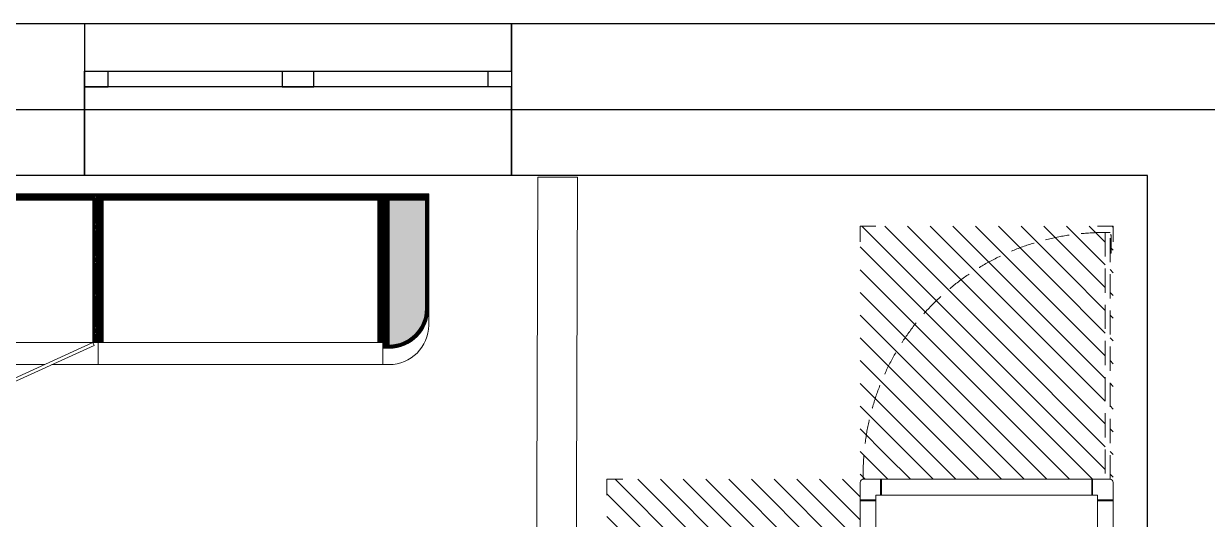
# Model space of a CAD drawing. Header units: millimetres. Extents: x 306002 to 1554695, y -207070 to 1535795.
# Drawn here: x 329677 to 333418, y -185058 to -183491 of the extents above; entities that cross this region are included whole.
import ezdxf

# ---------------------------------------------------------------- set-up
doc = ezdxf.new("R2010")
doc.units = ezdxf.units.MM
doc.linetypes.add('JIS_02_4.0', pattern=[5.5, 4, -1.5])
doc.linetypes.add('штриховаяX2', pattern=[38.1, 25.4, -12.7])
doc.layers.add('AR__ШТРИХОВКА', color=7, linetype='Continuous', lineweight=9)
doc.layers.add('стены', color=250, linetype='Continuous', lineweight=30)
doc.layers.add('D-tarama (profil-levha-isibariyeri)', color=7, linetype='Continuous')
doc.layers.add('PDF _Мебель', color=7, linetype='Continuous')
pattern_1 = [(315, (5072.6615, -38.5574), (2.245064, 2.245064), [])]
pattern_2 = [(45, (-3777118.67, 1059230.894), (-35.9210245, 35.9210245), [])]

# ---------------------------------------------------------------- blocks, each defined once
blk = doc.blocks.new('Шкаф-пенал с дверцами для хранения SmartBox')
at = {"layer": 'D-tarama (profil-levha-isibariyeri)', "lineweight": 0, "true_color": 0x000000, "transparency": 33554615}
h = blk.add_hatch(dxfattribs=at)
h.set_pattern_fill('ANSI31', color=18, angle=-90)
h.set_pattern_definition(pattern_1)
h.paths.add_polyline_path([(9006.4, -14625.3), (8990.4, -14625.3), (8990.4, -15095.3), (9006.4, -15095.3)])
h.paths.add_polyline_path([(9890.4, -14625.3), (9874.4, -14625.3), (9874.4, -15095.3), (9890.4, -15095.3)])
h = blk.add_hatch(dxfattribs=at)
h.set_pattern_fill('ANSI31', color=18, angle=-90)
h.set_pattern_definition(pattern_1)
h.paths.add_polyline_path([(9874.4, -14625.3), (9006.4, -14625.3), (9006.4, -14645.3), (9874.4, -14645.3)])
h = blk.add_hatch(dxfattribs=at)
h.set_pattern_fill('ANSI31', color=18, angle=-90)
h.paths.add_polyline_path([(9450.4, -14645.3), (9430.4, -14645.3), (9430.4, -15095.3), (9450.4, -15095.3)])
at = {"color": 18, "lineweight": 0, "true_color": 0x000000}
for p, q in [((8990.4, -14625.3), (8990.4, -15095.3)), ((9006.4, -14625.3), (8990.4, -14625.3)), ((9006.4, -15095.3), (9006.4, -14625.3)), ((9006.4, -14625.3), (9874.4, -14625.3)), ((9874.4, -15095.3), (9874.4, -14625.3)), ((9874.4, -14625.3), (9890.4, -14625.3)), ((9874.4, -14625.3), (9874.4, -14645.3)), ((9890.4, -14625.3), (9890.4, -15095.3)), ((9874.4, -14645.3), (9006.4, -14645.3)), ((9430.4, -15095.3), (9430.4, -14645.3)), ((9450.4, -15095.3), (9450.4, -14645.3)), ((8990.4, -15095.3), (9006.4, -15095.3)), ((8990.4, -15165.3), (8990.4, -15095.3)), ((9006.4, -15095.3), (9002.2, -15104.4)), ((9002.2, -15104.4), (9400.6, -15285.9)), ((9006.4, -15095.3), (9404.7, -15276.8)), ((9430.4, -15095.3), (9450.4, -15095.3)), ((9874.4, -15095.3), (9476, -15276.8)), ((9878.5, -15104.4), (9480.2, -15285.9)), ((9890.4, -15095.3), (9874.4, -15095.3)), ((9874.4, -15095.3), (9878.5, -15104.4)), ((9890.4, -15165.3), (9890.4, -15095.3)), ((8990.4, -15165.3), (9135.9, -15165.3)), ((9160, -15165.3), (9720.8, -15165.3)), ((9744.9, -15165.3), (9890.4, -15165.3)), ((9404.7, -15276.8), (9400.6, -15285.9)), ((9476, -15276.8), (9480.2, -15285.9))]:
    blk.add_line(p, q, dxfattribs=at)
at = {"color": 252, "lineweight": 0, "true_color": 0x939598}
blk.add_line((9006.4, -15095.3), (9874.4, -15095.3), dxfattribs=at)
at = {"color": 9, "linetype": 'JIS_02_4.0', "lineweight": 0, "ltscale": 5, "true_color": 0xc7c8ca}
for centre, start, end in [((8930.3, -15089.2), 338.4285, 359.3197), ((9950.5, -15089.2), 180.6803, 201.5715)]:
    blk.add_arc(centre, 510.1, start, end, dxfattribs=at)
blk = doc.blocks.new('Шкаф-пенал с открытыми полками')
at = {"layer": 'D-tarama (profil-levha-isibariyeri)', "lineweight": 0, "true_color": 0x000000, "transparency": 33554615}
h = blk.add_hatch(dxfattribs=at)
h.set_pattern_fill('ANSI31', color=18, angle=-90)
h.paths.add_polyline_path([(3933.7, -14586.7), (3917.7, -14586.7), (3917.7, -15056.7), (3933.7, -15056.7)])
h.paths.add_polyline_path([(4817.7, -14586.7), (4801.7, -14586.7), (4801.7, -15056.7), (4817.7, -15056.7)])
h = blk.add_hatch(dxfattribs=at)
h.set_pattern_fill('ANSI31', color=18, angle=-90)
h.paths.add_polyline_path([(4801.7, -14586.7), (3933.7, -14586.7), (3933.7, -14606.7), (4801.7, -14606.7)])
at = {"color": 18, "lineweight": 0, "true_color": 0x000000}
for p, q in [((3917.7, -14586.7), (3917.7, -15056.7)), ((3933.7, -14586.7), (3917.7, -14586.7)), ((3933.7, -15056.7), (3933.7, -14586.7)), ((3933.7, -14586.7), (4801.7, -14586.7)), ((4801.7, -15056.7), (4801.7, -14586.7)), ((4801.7, -14586.7), (4817.7, -14586.7)), ((4801.7, -14586.7), (4801.7, -14606.7)), ((4817.7, -14586.7), (4817.7, -15056.7)), ((4801.7, -14606.7), (3933.7, -14606.7)), ((3917.7, -15056.7), (3933.7, -15056.7)), ((3917.7, -15126.7), (3917.7, -15056.7)), ((4817.7, -15056.7), (4801.7, -15056.7)), ((4817.7, -15126.7), (4817.7, -15056.7)), ((3917.7, -15126.7), (4817.7, -15126.7))]:
    blk.add_line(p, q, dxfattribs=at)
at = {"color": 252, "lineweight": 0, "true_color": 0x939598}
blk.add_line((3933.7, -15056.7), (4801.7, -15056.7), dxfattribs=at)
blk = doc.blocks.new('Скругленная боковина для тумбы универсальной SberFin 11')
at = {"color": 18, "lineweight": 0, "true_color": 0x000000}
for p, q in [((12131.9, -3836.3), (12276.9, -3836.3)), ((12131.9, -4376.3), (12131.9, -3836.3)), ((12276.9, -3836.3), (12276.9, -4251.3)), ((12151.9, -4376.3), (12131.9, -4376.3))]:
    blk.add_line(p, q, dxfattribs=at)
blk.add_arc((12151.9, -4251.3), 125, 270, 0, dxfattribs=at)
blk = doc.blocks.new('Скругленная боковина для шкафов SberFin 15')
at = {"layer": 'D-tarama (profil-levha-isibariyeri)', "lineweight": 0, "true_color": 0x000000, "transparency": 33554615}
h = blk.add_hatch(dxfattribs=at)
h.set_pattern_fill('ANSI31', color=18, angle=-90)
h.paths.add_polyline_path([(5270, -14586.7), (5135, -14586.7), (5135, -15064.7), (5155, -15064.7), (5155, -14606.7), (5270, -14606.7)], flags=17)
h.paths.add_polyline_path([(5280, -14586.7), (5270, -14586.7), (5270, -14606.7), (5270, -14949.7, -0.414214), (5155, -15064.7), (5135, -15064.7), (5135, -15074.7), (5155, -15074.7, 0.414214), (5280, -14949.7)])
at = {"color": 18, "lineweight": 0, "true_color": 0x000000}
for p, q in [((5135, -14586.7), (5280, -14586.7)), ((5135, -15074.7), (5135, -14586.7)), ((5270, -14586.7), (5270, -14949.7)), ((5280, -14586.7), (5280, -14949.7)), ((5155, -14606.7), (5270, -14606.7)), ((5155, -15064.7), (5155, -14606.7)), ((5155, -15064.7), (5135, -15064.7)), ((5155, -15074.7), (5135, -15074.7))]:
    blk.add_line(p, q, dxfattribs=at)
for radius in [125, 115]:
    blk.add_arc((5155, -14949.7), radius, 270, 0, dxfattribs=at)
blk = doc.blocks.new('Скругленная боковина для шкафов пеналов')
at = {"layer": 'D-tarama (profil-levha-isibariyeri)', "lineweight": 0, "true_color": 0xc7c8ca, "transparency": 33554615}
h = blk.add_hatch(color=9, dxfattribs=at)
h.dxf.hatch_style = 1
h.paths.add_polyline_path([(5056.1, -14606.7), (4941.1, -14606.7), (4941.1, -15064.7, 0.414214), (5056.1, -14949.7)])
at = {"color": 5, "lineweight": 0}
for name, p in [('Скругленная боковина для тумбы универсальной SberFin 11', (-7210.8, -10750.4)), ('Скругленная боковина для шкафов SberFin 15', (-213.9, 0))]:
    blk.add_blockref(name, p, dxfattribs=at)
blk = doc.blocks.new('Сервисная зона_серверного шкафа')
at = {"layer": 'AR__ШТРИХОВКА', "lineweight": 0, "ltscale": 0.1, "true_color": 0xc7c8ca}
h = blk.add_hatch(dxfattribs=at)
h.set_pattern_fill('ANSI31', color=9, scale=16)
h.set_pattern_definition(pattern_2)
h.paths.add_polyline_path([(72387, 20605.1), (71587.1, 20605.1), (71587.1, 19805.1), (72387, 19805.1)])
edge = h.paths.add_edge_path()
edge.add_line((73187.1, 19805.1), (72387.1, 19805.1))
edge.add_line((72387.1, 19805.1), (72387.1, 19795.1))
edge.add_arc((72404.4, 19032.6), 762.7, -0.1892, 91.3017, ccw=False)
edge.add_line((73167.1, 19030.1), (73167.1, 19015.1))
edge.add_line((73167.1, 19015.1), (73159.5, 19015.1))
edge.add_line((73159.5, 19015.1), (73159.5, 19011.2))
edge.add_line((73159.5, 19011.2), (73101.5, 19011.2))
edge.add_line((73101.5, 19011.2), (73101.5, 19015.1))
edge.add_line((73101.5, 19015.1), (72387.1, 19015.1))
edge.add_line((72387.1, 19015.1), (72387.1, 19005.1))
edge.add_line((72387.1, 19005.1), (73187.1, 19005.1))
edge.add_line((73187.1, 19005.1), (73187.1, 19805.1))
edge = h.paths.add_edge_path(flags=17)
edge.add_line((72387.1, 19795.1), (72387.1, 19030.1))
edge.add_line((72387.1, 19030.1), (73167.1, 19030.1))
edge.add_arc((72404.4, 19032.6), 762.7, 359.8108, 451.3017)
h = blk.add_hatch(dxfattribs=at)
h.set_pattern_fill('ANSI31', color=9, scale=16)
h.set_pattern_definition(pattern_2)
h.paths.add_polyline_path([(71587.1, 19795.1, -0.414214), (71597.1, 19805.1), (71587.1, 19805.1), (70587.1, 19805.1), (70587.1, 19005.1), (71597.1, 19005.1, -0.414214), (71587.1, 19015.1), (70872.7, 19015.1), (70872.7, 19011.2), (70814.7, 19011.2), (70814.7, 19015.1), (70807.1, 19015.1), (70807.1, 19030.1, -0.421855)])
h.paths.add_polyline_path([(71587.1, 19795.1, 0.421855), (70807.1, 19030.1), (71587.1, 19030.1)], flags=17)
at = {"layer": 'стены', "color": 18, "lineweight": 0, "ltscale": 0.1, "true_color": 0x000000}
for p, q in [((71586.9, 20605.1), (71586.9, 20555.1)), ((71586.9, 20605.1), (71636.9, 20605.1)), ((72386.9, 20605.1), (72336.9, 20605.1)), ((72386.9, 20605.1), (72386.9, 20555.1)), ((70587.1, 19805.1), (70637.1, 19805.1)), ((70587.1, 19805.1), (70587.1, 19755.1)), ((73187.1, 19805.1), (73137.1, 19805.1)), ((73187.1, 19805.1), (73187.1, 19755.1)), ((70587.1, 19005.1), (70587.1, 19055.1)), ((73187.1, 19005.1), (73187.1, 19055.1)), ((70587.1, 19005.1), (70637.1, 19005.1)), ((73187.1, 19005.1), (73137.1, 19005.1))]:
    blk.add_line(p, q, dxfattribs=at)
blk = doc.blocks.new('Серверный шкаф 800х800')
at = {"layer": 'PDF _Мебель', "color": 18, "lineweight": 0, "ltscale": 0.1, "true_color": 0x000000, "transparency": 33554687}
for p, q in [((72319.1, 19805.1), (72319.1, 19755.1)), ((72322.1, 19755.1), (72322.1, 19805.1)), ((72337.1, 19740.1), (72387.1, 19740.1)), ((72337.1, 19737.1), (72387.1, 19737.1)), ((72319.1, 19005.1), (72319.1, 19055.1)), ((72322.1, 19055.1), (72322.1, 19005.1)), ((72337.1, 19073.1), (72387.1, 19073.1)), ((72337.1, 19070.1), (72387.1, 19070.1))]:
    blk.add_line(p, q, dxfattribs=at)
at = {"layer": 'PDF _Мебель', "color": 18, "linetype": 'штриховаяX2', "lineweight": 0, "ltscale": 3, "true_color": 0x000000, "transparency": 33554687}
for p, q in [((73167.1, 19030.1), (72387.1, 19030.1)), ((72387.1, 19015.1), (73167.1, 19015.1)), ((73167.1, 19015.1), (73167.1, 19030.1))]:
    blk.add_line(p, q, dxfattribs=at)
at = {"layer": 'PDF _Мебель', "color": 18, "lineweight": 0, "ltscale": 0.1, "true_color": 0x000000, "transparency": 33554687}
for points in [[(71597.1, 19805.1), (72377.1, 19805.1)], [(72387.1, 19795.1), (72387.1, 19015.1)], [(72377.1, 19005.1), (71597.1, 19005.1)]]:
    blk.add_lwpolyline(points, dxfattribs=at)
blk.add_lwpolyline([(72337.1, 19755.1), (72337.1, 19055.1), (71637.1, 19055.1), (71637.1, 19755.1)], close=True, dxfattribs=at)
at = {"layer": 'PDF _Мебель', "color": 18, "linetype": 'штриховаяX2', "lineweight": 0, "ltscale": 3, "true_color": 0x000000, "transparency": 33554687}
blk.add_lwpolyline([(73159.5, 19015.1), (73159.5, 19011.2), (73101.5, 19011.2), (73101.5, 19015.1)], dxfattribs=at)
at = {"layer": 'PDF _Мебель', "color": 18, "lineweight": 0, "ltscale": 0.1, "true_color": 0x000000, "transparency": 33554687}
for centre, start, end in [((72377.1, 19795.1), 0, 90), ((72377.1, 19015.1), 270, 0)]:
    blk.add_arc(centre, 10, start, end, dxfattribs=at)
at = {"layer": 'PDF _Мебель', "color": 251, "linetype": 'штриховаяX2', "lineweight": 0, "ltscale": 3, "true_color": 0x636466, "transparency": 33554687}
blk.add_arc((72404.4, 19032.6), 762.7, 359.8108, 91.3017, dxfattribs=at)

msp = doc.modelspace()

# ---------------------------------------------------------------- linework, layer by layer
at = {"ltscale": 100}
for p, q in [((318098.8, -183490.6), (336718.8, -183490.6)), ((329868.8, -183490.6), (329868.8, -183970.6)), ((331218.8, -183640.6), (331218.8, -183490.6)), ((331218.8, -183490.6), (331218.8, -183970.6)), ((329868.8, -183970.6), (329868.8, -183640.6)), ((331218.8, -183970.6), (331218.8, -183690.6)), ((333228.8, -183970.6), (319498.8, -183970.6)), ((333228.8, -190180.6), (333228.8, -183970.6))]:
    msp.add_line(p, q, dxfattribs=at)
at = {"color": 4, "ltscale": 100}
for p, q in [((329868.8, -183640.6), (331218.8, -183640.6)), ((329943.8, -183690.6), (329943.8, -183640.6)), ((329943.8, -183640.6), (330493.8, -183640.6)), ((330493.8, -183640.6), (330493.8, -183690.6)), ((330593.8, -183690.6), (330593.8, -183640.6)), ((330593.8, -183640.6), (331143.8, -183640.6)), ((331143.8, -183640.6), (331143.8, -183690.6)), ((331218.8, -183690.6), (329868.8, -183690.6)), ((329868.8, -183690.6), (329943.8, -183690.6)), ((330493.8, -183690.6), (330593.8, -183690.6))]:
    msp.add_line(p, q, dxfattribs=at)
at = {"color": 7, "lineweight": 30, "ltscale": 100, "true_color": 0xffffff}
msp.add_lwpolyline([(313347.3, -187024.6), (317037.6, -187024.6), (317039.9, -183762.1), (333453.3, -183762.1), (333451, -189832.4), (336699.6, -189832.4), (336699.6, -191479.3), (336453, -191479.3), (336453, -192644.7), (337154.5, -193347.8), (334290, -196182.8), (333494, -195398.4), (332406.5, -195398.4), (332406.5, -195846.7), (329256.1, -195846.7), (329256.1, -195460.1), (317054.9, -195460.1), (317054.9, -195801.9), (314098.5, -195801.9), (314098.5, -194244.3), (313347.3, -194244.3)], close=True, dxfattribs=at)
at = {"color": 7, "lineweight": 20, "ltscale": 100, "true_color": 0xffffff}
msp.add_lwpolyline([(331301.9, -183975.8), (331427.6, -183975.8), (331418.3, -186978.2), (331292.6, -186978.2)], close=True, dxfattribs=at)
at = {"layer": 'стены', "color": 18, "lineweight": 0, "ltscale": 0.1, "true_color": 0x000000}
for p, q in [((332370.4, -184980.9), (332385.4, -184980.9)), ((332385.4, -184980.9), (332388.4, -184980.9)), ((332320.4, -184995.9), (332320.4, -184998.9))]:
    msp.add_line(p, q, dxfattribs=at)

# ---------------------------------------------------------------- block references
at = {"color": 18, "lineweight": 0, "true_color": 0x000000}
for name, p in [('Шкаф-пенал с дверцами для хранения SmartBox', (320021.5, -169403.4)), ('Скругленная боковина для шкафов пеналов', (325890.8, -169442))]:
    msp.add_blockref(name, p, dxfattribs=at)
at = {"color": 18, "lineweight": 0, "true_color": 0x000000, "xscale": -1}
msp.add_blockref('Шкаф-пенал с открытыми полками', (334729.6, -169442), dxfattribs=at)
at = {"color": 5, "lineweight": 0, "rotation": 90}
for name in ['Сервисная зона_серверного шкафа', 'Серверный шкаф 800х800']:
    msp.add_blockref(name, (352125.5, -257317.9), dxfattribs=at)

doc.saveas('drawing.dxf')
